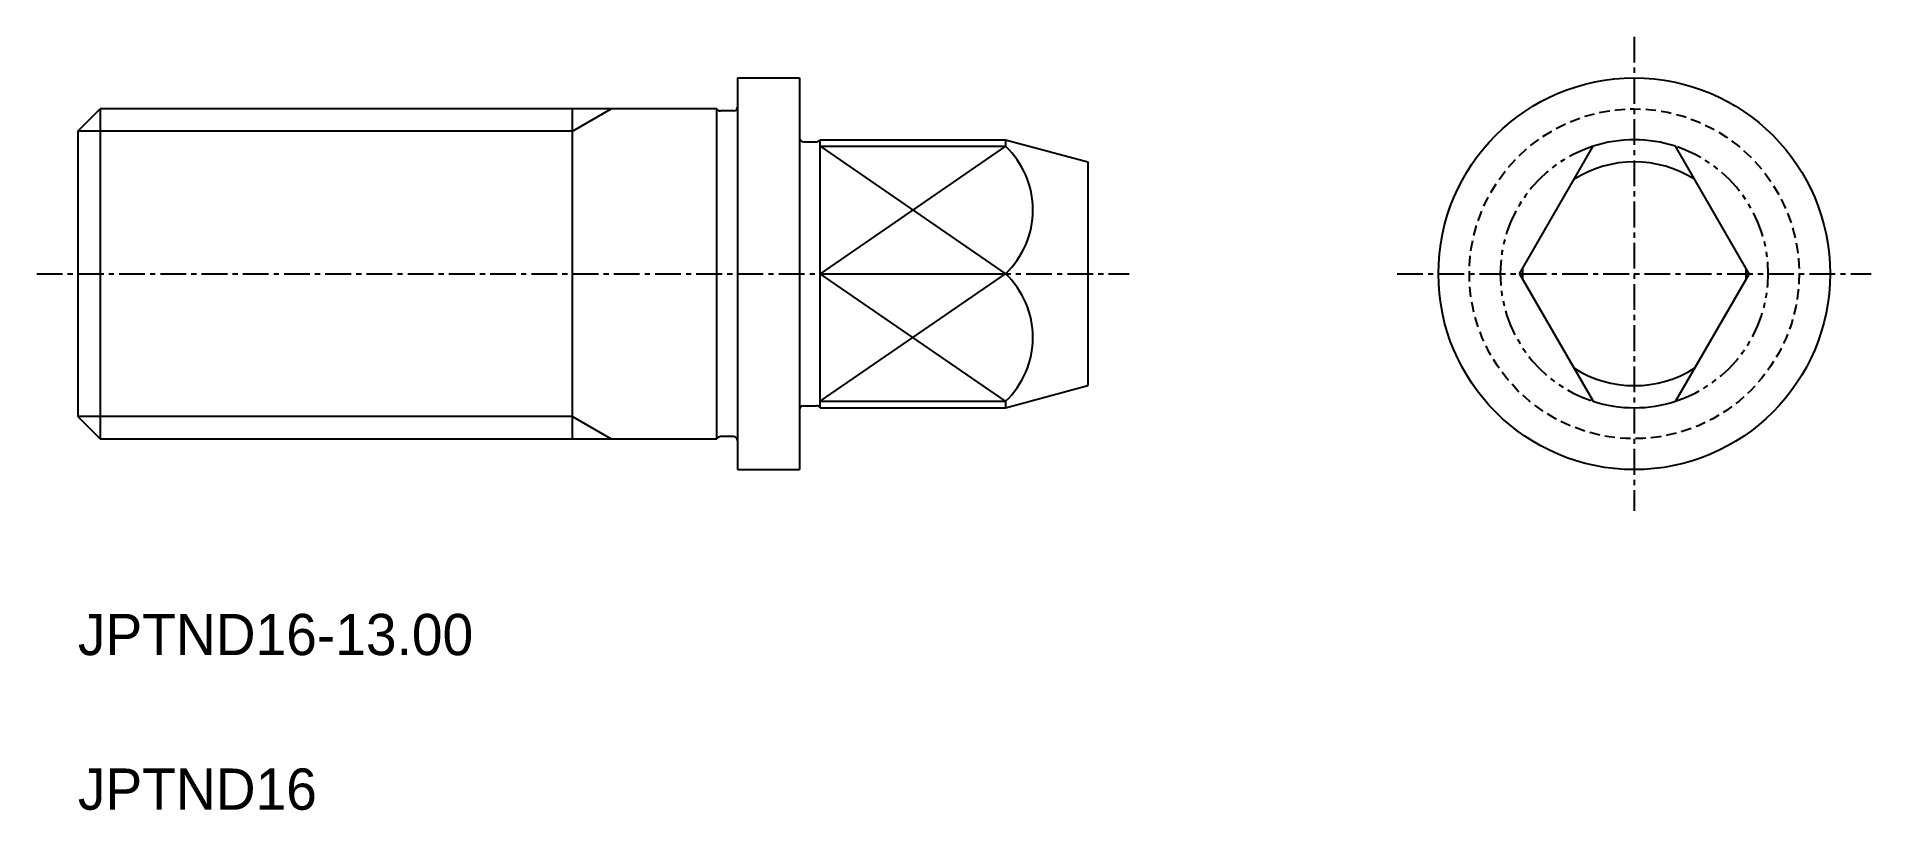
# Model space of a CAD drawing. Extents: x -1436.7 to -1347.7, y -894.1 to -856.6.
import ezdxf

# ---------------------------------------------------------------- set-up
doc = ezdxf.new("R2010")
doc.units = 0
for name, pattern in [('CENTER', [2, 1.25, -0.25, 0.25, -0.25]), ('DASHED', [0.75, 0.5, -0.25]), ('PHANTOM', [2.5, 1.25, -0.25, 0.25, -0.25, 0.25, -0.25])]:
    doc.linetypes.add(name, pattern=pattern)
doc.layers.get('0').update_dxf_attribs({"linetype": 'CONTINUOUS'})
doc.layers.add('CENTER', color=1, linetype='CENTER')

msp = doc.modelspace()

# ---------------------------------------------------------------- linework, layer by layer
at = {"color": 7, "linetype": 'CONTINUOUS'}
for p, q in [((-1402.662, -858.59), (-1402.662, -877.59)), ((-1402.662, -858.59), (-1399.662, -858.59)), ((-1399.662, -858.59), (-1399.662, -877.59)), ((-1434.662, -861.172), (-1433.579, -860.09)), ((-1433.579, -860.09), (-1433.579, -876.09)), ((-1403.662, -860.09), (-1433.579, -860.09)), ((-1410.662, -876.09), (-1410.662, -860.09)), ((-1403.662, -876.09), (-1403.662, -860.09)), ((-1402.862, -860.19), (-1403.488, -860.19)), ((-1434.662, -861.172), (-1434.662, -875.007)), ((-1399.462, -861.69), (-1398.835, -861.69)), ((-1398.662, -861.59), (-1389.662, -861.59)), ((-1398.662, -874.59), (-1398.662, -861.59)), ((-1398.662, -861.905), (-1389.662, -861.905)), ((-1389.662, -861.59), (-1389.662, -861.905)), ((-1389.662, -861.59), (-1385.662, -862.662)), ((-1364.732, -868.09), (-1361.162, -861.905)), ((-1353.591, -868.09), (-1357.162, -861.905)), ((-1385.662, -862.662), (-1385.662, -873.518)), ((-1398.662, -868.09), (-1389.662, -868.09)), ((-1364.732, -868.09), (-1361.162, -874.274)), ((-1353.591, -868.09), (-1357.162, -874.274)), ((-1389.662, -874.59), (-1385.662, -873.518)), ((-1399.462, -874.49), (-1398.835, -874.49)), ((-1398.662, -874.274), (-1389.662, -874.274)), ((-1398.662, -874.59), (-1389.662, -874.59)), ((-1389.662, -874.274), (-1389.662, -874.59)), ((-1434.662, -875.007), (-1433.579, -876.09)), ((-1433.579, -876.09), (-1403.662, -876.09)), ((-1402.862, -875.99), (-1403.488, -875.99)), ((-1402.662, -877.59), (-1399.662, -877.59))]:
    msp.add_line(p, q, dxfattribs=at)
at = {"color": 3}
for p, q in [((-1410.662, -861.172), (-1408.787, -860.09)), ((-1410.662, -861.172), (-1434.662, -861.172)), ((-1389.662, -861.905), (-1398.662, -868.09)), ((-1398.662, -861.905), (-1389.662, -868.09)), ((-1398.662, -874.274), (-1389.662, -868.09)), ((-1389.662, -874.274), (-1398.662, -868.09)), ((-1410.662, -875.007), (-1434.662, -875.007)), ((-1410.662, -875.007), (-1408.787, -876.09))]:
    msp.add_line(p, q, dxfattribs=at)
at = {"color": 7, "linetype": 'CONTINUOUS'}
msp.add_circle((-1359.162, -868.09), 9.5, dxfattribs=at)
at = {"color": 3, "linetype": 'DASHED'}
msp.add_circle((-1359.162, -868.09), 8, dxfattribs=at)
at = {"color": 7, "linetype": 'CONTINUOUS'}
for centre, radius, start, end in [((-1403.488, -859.99), 0.2, 210, 270), ((-1402.862, -859.99), 0.2, 270, 0), ((-1399.462, -861.49), 0.2, 180, 270), ((-1398.835, -861.49), 0.2, 270, 329.99997), ((-1392.589, -864.997), 4.258, 313.43265, 46.56735), ((-1359.162, -868.09), 6.5, 72.07979, 107.92021), ((-1359.162, -868.09), 5.428, 57.28193, 122.71807), ((-1392.589, -871.182), 4.258, 313.43265, 46.56735), ((-1359.162, -868.09), 5.428, 177.28193, 182.71807), ((-1359.162, -868.09), 5.428, 357.28193, 2.71807), ((-1359.162, -868.09), 5.428, 237.28193, 302.71807), ((-1399.462, -874.69), 0.2, 90, 180), ((-1398.835, -874.69), 0.2, 30.00003, 90), ((-1359.162, -868.09), 6.5, 252.07979, 287.92021), ((-1403.488, -876.19), 0.2, 90, 150), ((-1402.862, -876.19), 0.2, 0, 90)]:
    msp.add_arc(centre, radius, start, end, dxfattribs=at)
at = {"color": 3, "linetype": 'PHANTOM'}
for start, end in [(107.92021, 252.07979), (287.92021, 72.07979)]:
    msp.add_arc((-1359.162, -868.09), 6.5, start, end, dxfattribs=at)
at = {"layer": 'CENTER', "color": 1, "linetype": 'CENTER'}
for p, q in [((-1359.162, -856.59), (-1359.162, -879.59)), ((-1436.662, -868.09), (-1383.662, -868.09)), ((-1370.662, -868.09), (-1347.662, -868.09))]:
    msp.add_line(p, q, dxfattribs=at)

# ---------------------------------------------------------------- texts
at = {"color": 7, "linetype": 'CONTINUOUS'}
for s, p in [('JPTND16-13.00', (-1434.662, -886.59)), ('JPTND16', (-1434.662, -894.09))]:
    msp.add_text(s, height=2, dxfattribs=at).set_placement(p)

doc.saveas('drawing.dxf')
